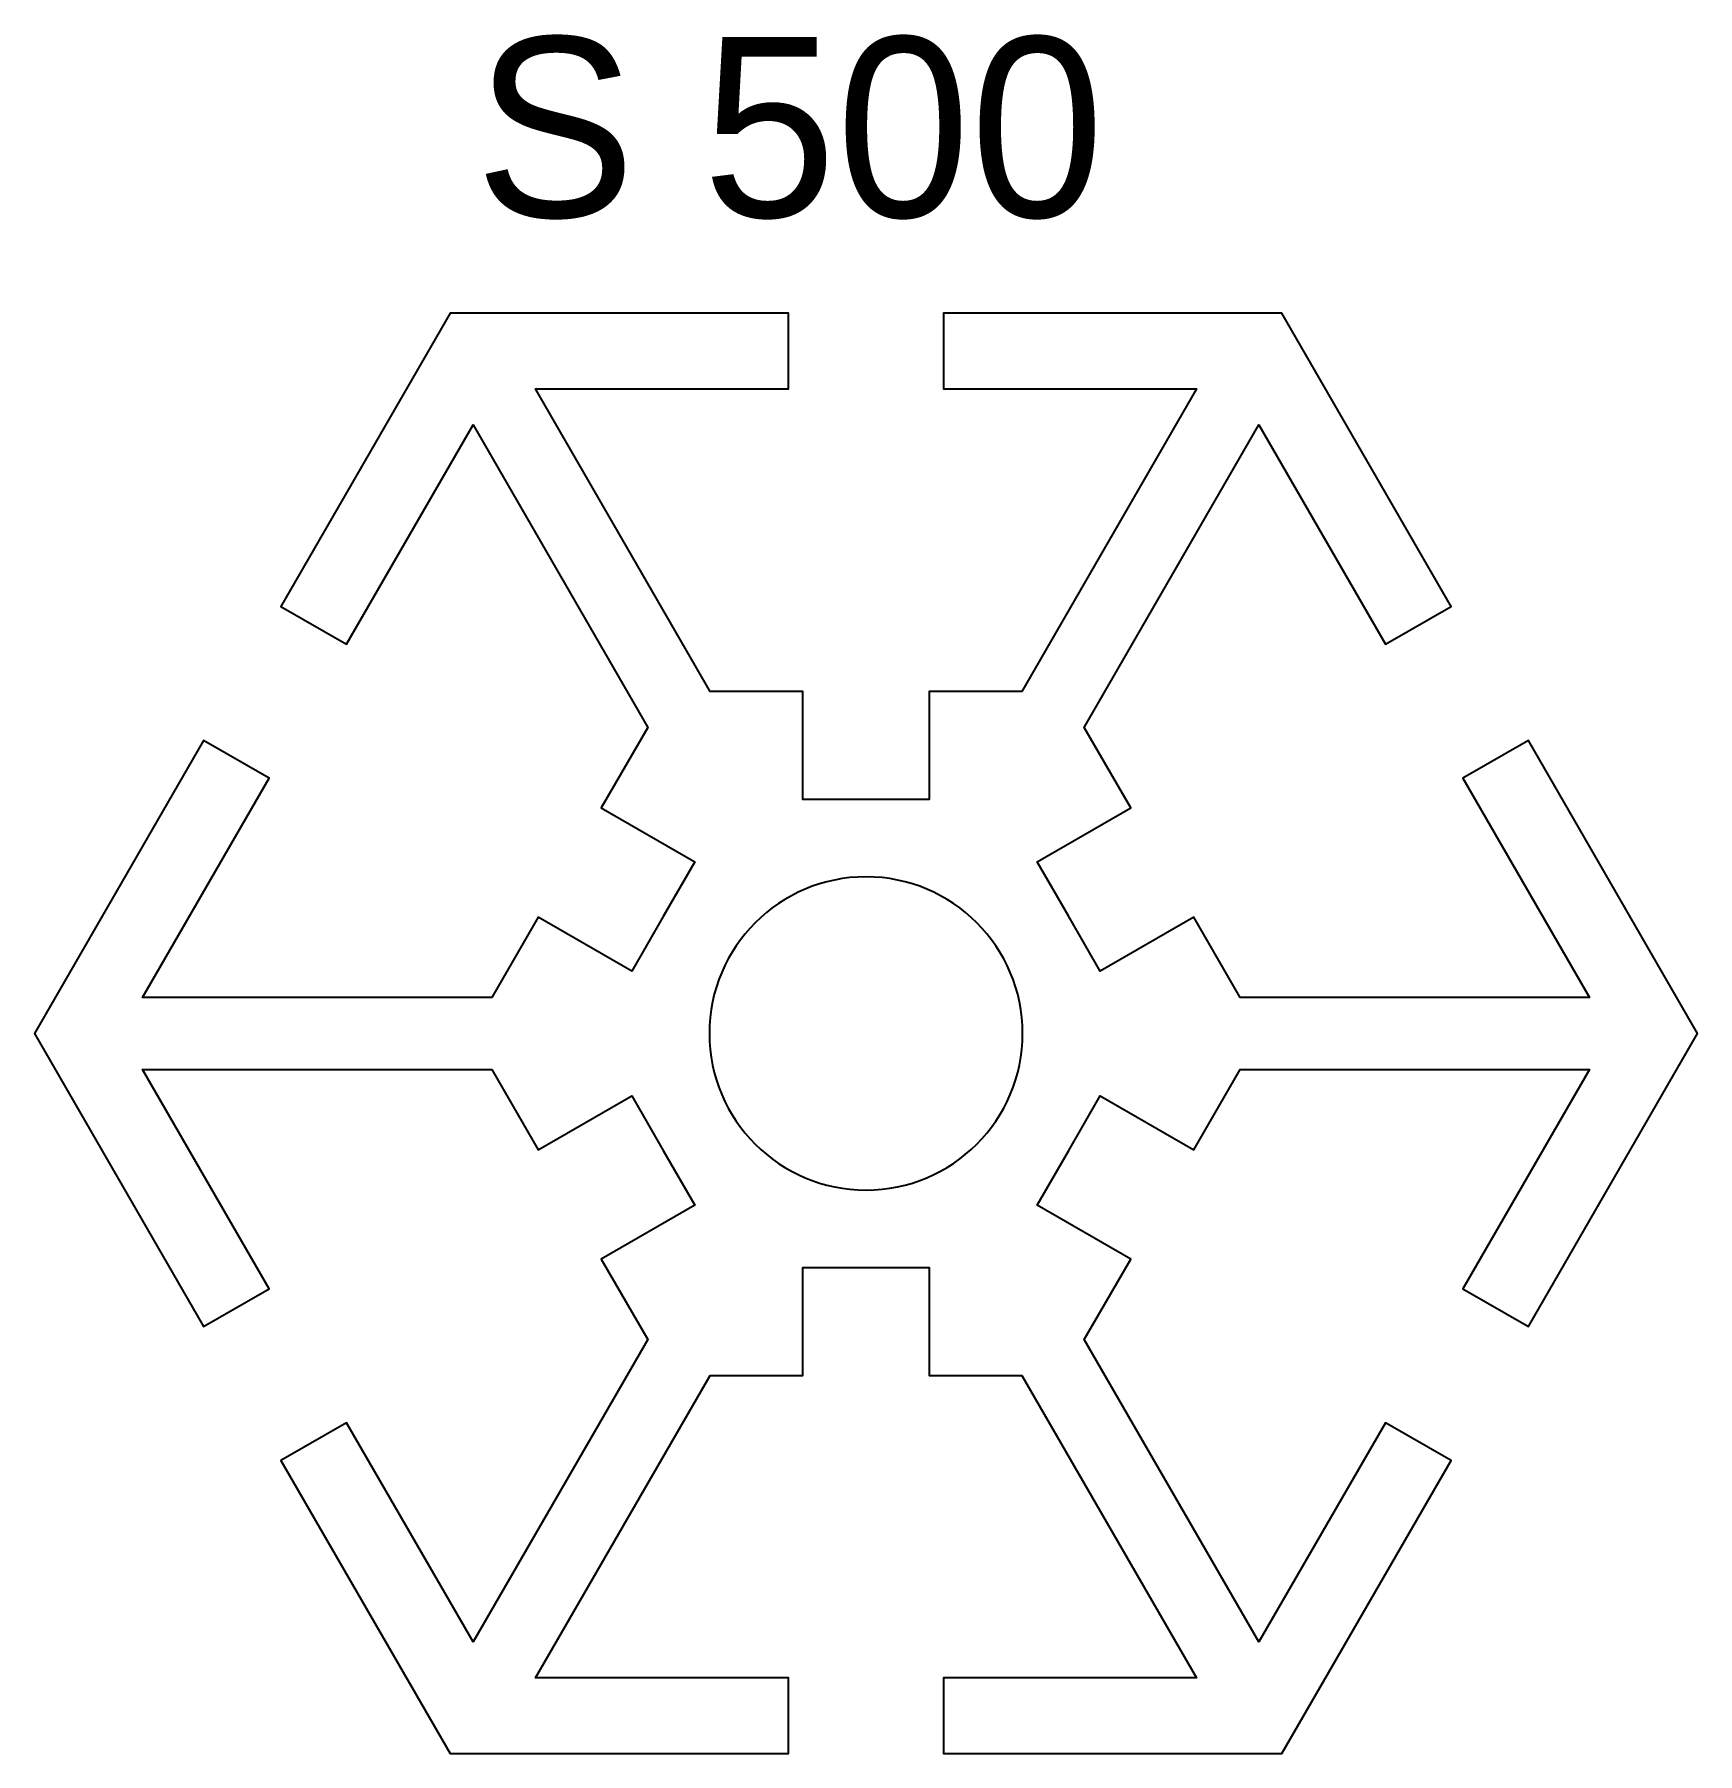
# Model space of a CAD drawing. Header units: millimetres. Extents: x -23.1 to 23.1, y -20 to 27.7.
import ezdxf

# ---------------------------------------------------------------- set-up
doc = ezdxf.new("R2010")
doc.units = ezdxf.units.MM
doc.header["$LTSCALE"] = 0.0125
doc.layers.add('Profil', color=7, linetype='Continuous')
doc.layers.add('Text_erfasst', color=3, linetype='Continuous')
doc.styles.add('gs25', font='gsimplex.shx', dxfattribs={"height": 25})

msp = doc.modelspace()

# ---------------------------------------------------------------- linework, layer by layer
at = {"layer": 'Profil'}
msp.add_lwpolyline([(0, -6.5), (1.75, -6.5), (1.75, -9.5), (4.33, -9.5), (9.18, -17.9), (2.15, -17.9), (2.15, -20), (11.547, -20), (16.246, -11.862), (14.427, -10.812), (10.912, -16.9), (6.062, -8.5), (7.352, -6.266), (4.754, -4.766), (5.629, -3.25), (6.504, -1.734), (9.102, -3.234), (10.392, -1), (20.092, -1), (16.577, -7.088), (18.396, -8.138), (23.094, 0), (18.396, 8.138), (16.577, 7.088), (20.092, 1), (10.392, 1), (9.102, 3.234), (6.504, 1.734), (5.629, 3.25), (4.754, 4.766), (7.352, 6.266), (6.062, 8.5), (10.912, 16.9), (14.427, 10.812), (16.246, 11.862), (11.547, 20), (2.15, 20), (2.15, 17.9), (9.18, 17.9), (4.33, 9.5), (1.75, 9.5), (1.75, 6.5), (0, 6.5), (-1.75, 6.5), (-1.75, 9.5), (-4.33, 9.5), (-9.18, 17.9), (-2.15, 17.9), (-2.15, 20), (-11.547, 20), (-16.246, 11.862), (-14.427, 10.812), (-10.912, 16.9), (-6.062, 8.5), (-7.352, 6.266), (-4.754, 4.766), (-5.629, 3.25), (-6.504, 1.734), (-9.102, 3.234), (-10.392, 1), (-20.092, 1), (-16.577, 7.088), (-18.396, 8.138), (-23.094, 0), (-18.396, -8.138), (-16.577, -7.088), (-20.092, -1), (-10.392, -1), (-9.102, -3.234), (-6.504, -1.734), (-5.629, -3.25), (-4.754, -4.766), (-7.352, -6.266), (-6.062, -8.5), (-10.912, -16.9), (-14.427, -10.812), (-16.246, -11.862), (-11.547, -20), (-2.15, -20), (-2.15, -17.9), (-9.18, -17.9), (-4.33, -9.5), (-1.75, -9.5), (-1.75, -6.5)], close=True, dxfattribs=at)
msp.add_lwpolyline([(0, -4.35, 1), (0, 4.35, 1)], format="xyb", close=True, dxfattribs=at)

# ---------------------------------------------------------------- texts
at = {"layer": 'Text_erfasst', "style": 'gs25'}
msp.add_text('S 500', height=5, dxfattribs=at).set_placement((-10.861, 22.672))

doc.saveas('drawing.dxf')
